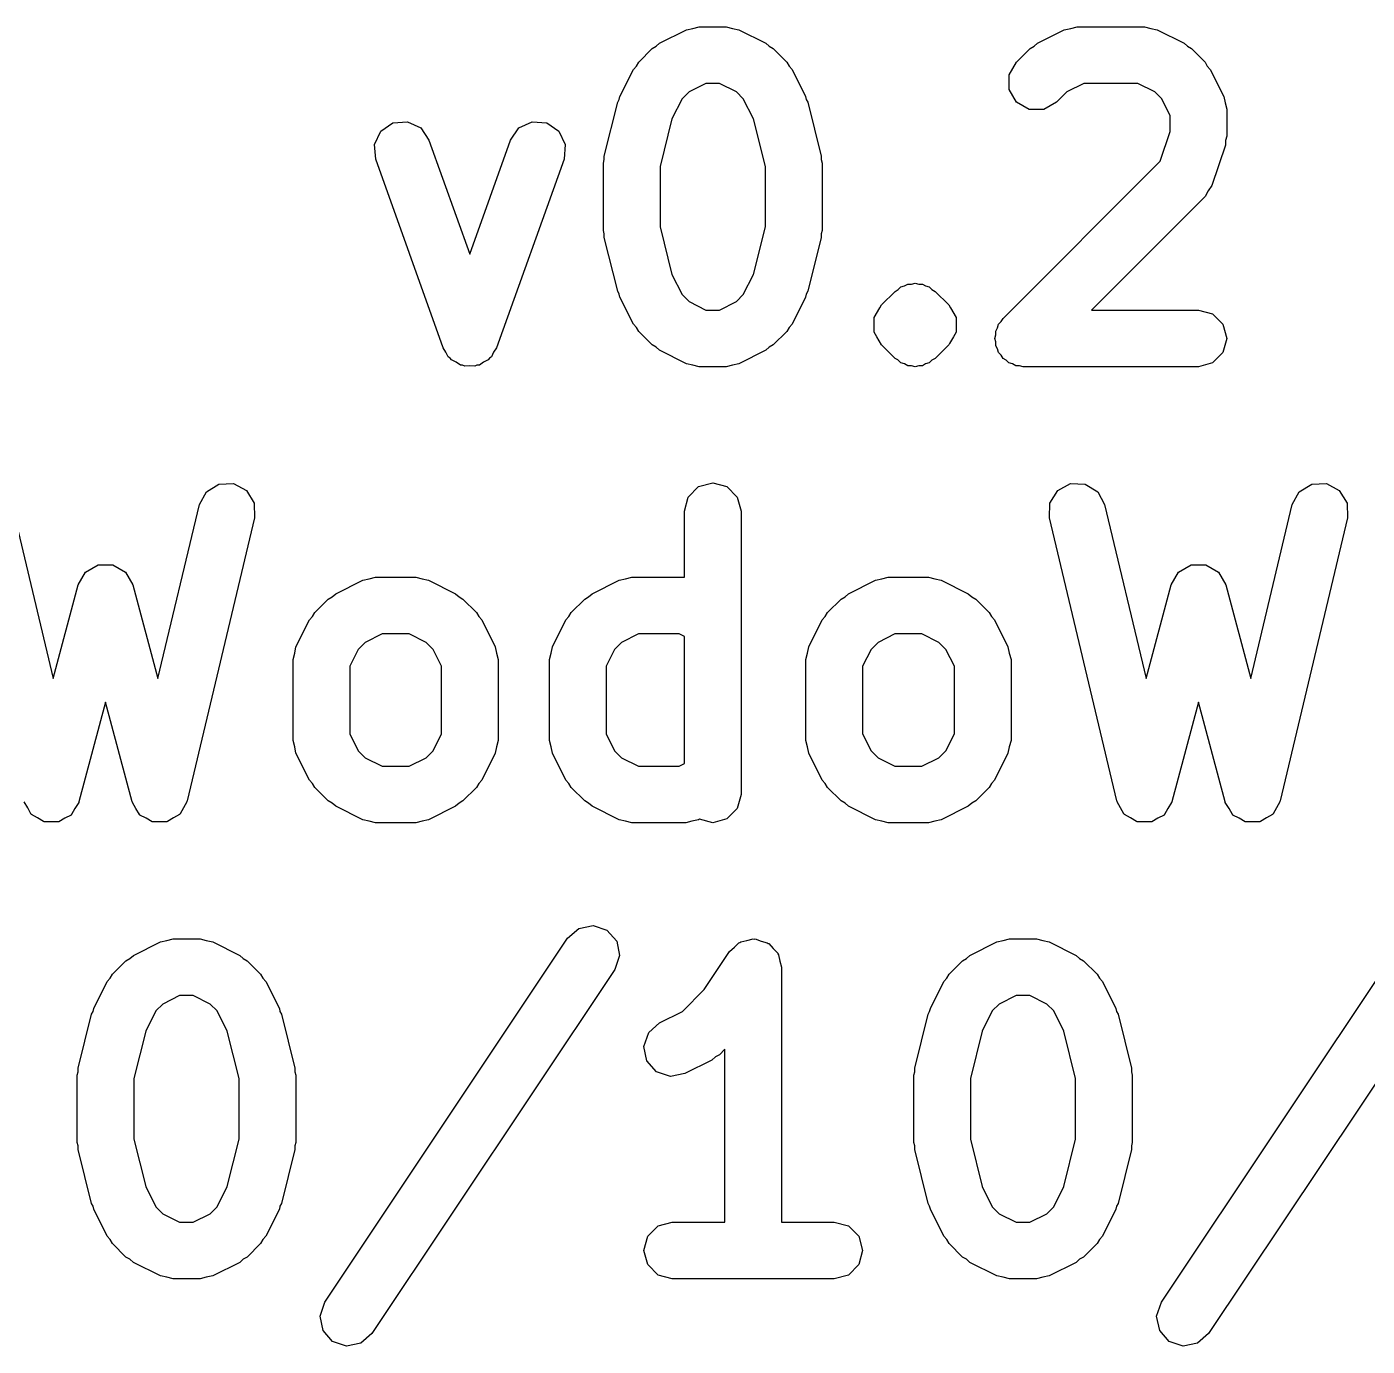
# Model space of a CAD drawing. Extents: x 10 to 287, y -200 to -10.
# Drawn here: x 110.55 to 117.64, y -89.77 to -82.78 of the extents above; entities that cross this region are included whole.
import ezdxf

# ---------------------------------------------------------------- set-up
doc = ezdxf.new("R2010")
doc.units = 0
doc.layers.add('BLACK', color=7, linetype='CONTINUOUS')

msp = doc.modelspace()

# ---------------------------------------------------------------- linework, layer by layer
at = {"layer": 'BLACK', "linetype": 'CONTINUOUS'}
for p, q in [((113.899, -82.8683), (114.041, -82.7969)), ((114.041, -82.7969), (114.075, -82.79)), ((114.075, -82.79), (114.109, -82.7811)), ((114.109, -82.7811), (114.251, -82.7811)), ((114.251, -82.7811), (114.285, -82.79)), ((114.285, -82.79), (114.319, -82.7969)), ((114.319, -82.7969), (114.461, -82.8683)), ((115.899, -82.8683), (116.041, -82.7969)), ((116.041, -82.7969), (116.075, -82.79)), ((116.075, -82.79), (116.109, -82.7811)), ((116.109, -82.7811), (116.466, -82.7811)), ((116.466, -82.7811), (116.499, -82.79)), ((116.499, -82.79), (116.533, -82.7969)), ((116.533, -82.7969), (116.676, -82.8683)), ((113.881, -82.8844), (113.899, -82.8683)), ((114.461, -82.8683), (114.479, -82.8844)), ((115.881, -82.8844), (115.899, -82.8683)), ((116.676, -82.8683), (116.694, -82.8844)), ((113.788, -82.9679), (113.86, -82.8964)), ((113.86, -82.8964), (113.881, -82.8844)), ((114.479, -82.8844), (114.5, -82.8964)), ((114.5, -82.8964), (114.572, -82.9679)), ((115.788, -82.9679), (115.86, -82.8964)), ((115.86, -82.8964), (115.881, -82.8844)), ((116.694, -82.8844), (116.715, -82.8964)), ((116.715, -82.8964), (116.786, -82.9679)), ((113.689, -83.1497), (113.76, -83.0068)), ((113.76, -83.0068), (113.776, -82.9888)), ((113.776, -82.9888), (113.788, -82.9679)), ((114.572, -82.9679), (114.584, -82.9888)), ((114.584, -82.9888), (114.6, -83.0068)), ((114.6, -83.0068), (114.671, -83.1497)), ((115.749, -83.0351), (115.788, -82.9679)), ((116.786, -82.9679), (116.798, -82.9888)), ((116.798, -82.9888), (116.814, -83.0068)), ((116.814, -83.0068), (116.886, -83.1497)), ((114.144, -83.0811), (114.055, -83.1258)), ((114.216, -83.0811), (114.144, -83.0811)), ((114.305, -83.1258), (114.216, -83.0811)), ((115.749, -83.1127), (115.749, -83.0351)), ((116.144, -83.0811), (116.055, -83.1258)), ((116.43, -83.0811), (116.144, -83.0811)), ((116.52, -83.1258), (116.43, -83.0811)), ((113.685, -83.1659), (113.689, -83.1497)), ((114.055, -83.1258), (114.018, -83.1628)), ((114.342, -83.1628), (114.305, -83.1258)), ((114.671, -83.1497), (114.675, -83.1659)), ((115.788, -83.18), (115.749, -83.1127)), ((116.055, -83.1258), (116, -83.18)), ((116.557, -83.1628), (116.52, -83.1258)), ((116.886, -83.1497), (116.893, -83.1835)), ((113.606, -83.4661), (113.677, -83.1804)), ((113.677, -83.1804), (113.685, -83.1659)), ((114.018, -83.1628), (113.964, -83.2691)), ((114.396, -83.2691), (114.342, -83.1628)), ((114.675, -83.1659), (114.683, -83.1804)), ((114.683, -83.1804), (114.754, -83.4661)), ((115.855, -83.2188), (115.788, -83.18)), ((115.933, -83.2188), (115.855, -83.2188)), ((116, -83.18), (115.933, -83.2188)), ((116.601, -83.2522), (116.557, -83.1628)), ((116.893, -83.1835), (116.901, -83.2168)), ((116.901, -83.2168), (116.901, -83.3596)), ((112.423, -83.334), (112.487, -83.2898)), ((112.487, -83.2898), (112.564, -83.2835)), ((112.564, -83.2835), (112.634, -83.3167)), ((113.154, -83.3167), (113.224, -83.2835)), ((113.224, -83.2835), (113.302, -83.2898)), ((113.302, -83.2898), (113.366, -83.334)), ((113.964, -83.2691), (113.901, -83.521)), ((114.459, -83.521), (114.396, -83.2691)), ((116.601, -83.3353), (116.601, -83.2522)), ((112.39, -83.4041), (112.423, -83.334)), ((112.634, -83.3167), (112.678, -83.3806)), ((113.11, -83.3806), (113.154, -83.3167)), ((113.366, -83.334), (113.399, -83.4041)), ((116.549, -83.4929), (116.601, -83.3353)), ((116.901, -83.3596), (116.895, -83.383)), ((112.396, -83.4815), (112.39, -83.4041)), ((112.678, -83.3806), (112.894, -83.9851)), ((112.894, -83.9851), (113.11, -83.3806)), ((113.399, -83.4041), (113.393, -83.4815)), ((116.894, -83.4071), (116.822, -83.6214)), ((116.895, -83.383), (116.894, -83.4071)), ((112.753, -84.4815), (112.396, -83.4815)), ((113.393, -83.4815), (113.036, -84.4815)), ((113.601, -83.5025), (113.606, -83.4846)), ((113.601, -83.8596), (113.601, -83.5025)), ((113.606, -83.4846), (113.606, -83.4661)), ((114.754, -83.4661), (114.754, -83.4846)), ((114.754, -83.4846), (114.759, -83.5025)), ((114.759, -83.5025), (114.759, -83.8596)), ((115.717, -84.325), (116.549, -83.4929)), ((113.901, -83.521), (113.901, -83.8412)), ((114.459, -83.8412), (114.459, -83.521)), ((116.803, -83.6501), (116.786, -83.68)), ((116.822, -83.6214), (116.803, -83.6501)), ((116.786, -83.68), (116.185, -84.2811)), ((113.606, -83.8775), (113.601, -83.8596)), ((113.901, -83.8412), (113.964, -84.093)), ((114.396, -84.093), (114.459, -83.8412)), ((114.759, -83.8596), (114.754, -83.8775)), ((113.606, -83.896), (113.606, -83.8775)), ((113.677, -84.1817), (113.606, -83.896)), ((114.754, -83.896), (114.683, -84.1817)), ((114.754, -83.8775), (114.754, -83.896)), ((113.964, -84.093), (114.018, -84.1994)), ((114.342, -84.1994), (114.396, -84.093)), ((115.196, -84.1532), (115.213, -84.1433)), ((115.213, -84.1433), (115.232, -84.1433)), ((115.232, -84.1433), (115.251, -84.1382)), ((115.251, -84.1382), (115.271, -84.1433)), ((115.271, -84.1433), (115.29, -84.1433)), ((115.29, -84.1433), (115.307, -84.1532)), ((113.685, -84.1962), (113.677, -84.1817)), ((113.689, -84.2124), (113.685, -84.1962)), ((113.76, -84.3553), (113.689, -84.2124)), ((114.018, -84.1994), (114.055, -84.2364)), ((114.305, -84.2364), (114.342, -84.1994)), ((114.671, -84.2124), (114.6, -84.3553)), ((114.675, -84.1962), (114.671, -84.2124)), ((114.683, -84.1817), (114.675, -84.1962)), ((115.074, -84.2536), (115.145, -84.1821)), ((115.145, -84.1821), (115.162, -84.1723)), ((115.162, -84.1723), (115.176, -84.1583)), ((115.176, -84.1583), (115.196, -84.1532)), ((115.307, -84.1532), (115.326, -84.1583)), ((115.326, -84.1583), (115.34, -84.1723)), ((115.34, -84.1723), (115.357, -84.1821)), ((115.357, -84.1821), (115.429, -84.2536)), ((114.055, -84.2364), (114.144, -84.2811)), ((114.144, -84.2811), (114.216, -84.2811)), ((114.216, -84.2811), (114.305, -84.2364)), ((115.035, -84.3208), (115.065, -84.269)), ((115.065, -84.269), (115.074, -84.2536)), ((115.429, -84.2536), (115.429, -84.2536)), ((115.429, -84.2536), (115.429, -84.2536)), ((115.429, -84.2536), (115.438, -84.269)), ((115.438, -84.269), (115.468, -84.3208)), ((116.185, -84.2811), (116.751, -84.2811)), ((116.751, -84.2811), (116.826, -84.3012)), ((113.776, -84.3734), (113.76, -84.3553)), ((114.6, -84.3553), (114.584, -84.3734)), ((115.035, -84.3985), (115.035, -84.3208)), ((115.468, -84.3208), (115.468, -84.3985)), ((115.688, -84.3751), (115.693, -84.3561)), ((115.693, -84.3561), (115.707, -84.3421)), ((115.707, -84.3421), (115.717, -84.325)), ((116.826, -84.3012), (116.881, -84.3561)), ((116.881, -84.3561), (116.901, -84.4311)), ((113.788, -84.3943), (113.776, -84.3734)), ((113.86, -84.4657), (113.788, -84.3943)), ((114.572, -84.3943), (114.5, -84.4657)), ((114.584, -84.3734), (114.572, -84.3943)), ((115.049, -84.4221), (115.035, -84.3985)), ((115.074, -84.4657), (115.049, -84.4221)), ((115.454, -84.4221), (115.433, -84.458)), ((115.468, -84.3985), (115.454, -84.4221)), ((115.673, -84.4311), (115.678, -84.412)), ((115.678, -84.4501), (115.673, -84.4311)), ((115.678, -84.3922), (115.688, -84.3751)), ((115.678, -84.412), (115.678, -84.3922)), ((116.901, -84.4311), (116.881, -84.5061)), ((112.768, -84.5038), (112.753, -84.4815)), ((112.78, -84.5282), (112.768, -84.5038)), ((113.02, -84.5038), (113.009, -84.5282)), ((113.036, -84.4815), (113.02, -84.5038)), ((113.881, -84.4778), (113.86, -84.4657)), ((113.899, -84.4938), (113.881, -84.4778)), ((114.041, -84.5652), (113.899, -84.4938)), ((114.461, -84.4938), (114.319, -84.5652)), ((114.479, -84.4778), (114.461, -84.4938)), ((114.5, -84.4657), (114.479, -84.4778)), ((115.145, -84.5371), (115.074, -84.4657)), ((115.429, -84.4657), (115.357, -84.5371)), ((115.433, -84.458), (115.429, -84.4657)), ((115.678, -84.4699), (115.678, -84.4501)), ((115.688, -84.487), (115.678, -84.4699)), ((115.693, -84.5061), (115.688, -84.487)), ((115.707, -84.52), (115.693, -84.5061)), ((116.881, -84.5061), (116.826, -84.561)), ((112.79, -84.5352), (112.78, -84.5282)), ((112.797, -84.5454), (112.79, -84.5352)), ((112.822, -84.557), (112.797, -84.5454)), ((112.844, -84.5723), (112.822, -84.557)), ((112.856, -84.5733), (112.844, -84.5723)), ((112.867, -84.5786), (112.856, -84.5733)), ((112.894, -84.5764), (112.867, -84.5786)), ((112.921, -84.5786), (112.894, -84.5764)), ((112.932, -84.5733), (112.921, -84.5786)), ((112.945, -84.5723), (112.932, -84.5733)), ((112.967, -84.557), (112.945, -84.5723)), ((112.991, -84.5454), (112.967, -84.557)), ((112.998, -84.5352), (112.991, -84.5454)), ((113.009, -84.5282), (112.998, -84.5352)), ((114.075, -84.5721), (114.041, -84.5652)), ((114.109, -84.5811), (114.075, -84.5721)), ((114.285, -84.5721), (114.251, -84.5811)), ((114.319, -84.5652), (114.285, -84.5721)), ((115.16, -84.5454), (115.145, -84.5371)), ((115.145, -84.5371), (115.145, -84.5371)), ((115.162, -84.547), (115.16, -84.5454)), ((115.176, -84.561), (115.162, -84.547)), ((115.196, -84.5661), (115.176, -84.561)), ((115.213, -84.576), (115.196, -84.5661)), ((115.232, -84.576), (115.213, -84.576)), ((115.251, -84.5811), (115.232, -84.576)), ((115.271, -84.576), (115.251, -84.5811)), ((115.29, -84.576), (115.271, -84.576)), ((115.307, -84.5661), (115.29, -84.576)), ((115.326, -84.561), (115.307, -84.5661)), ((115.34, -84.547), (115.326, -84.561)), ((115.357, -84.5371), (115.34, -84.547)), ((115.717, -84.5371), (115.707, -84.52)), ((115.734, -84.547), (115.717, -84.5371)), ((115.748, -84.561), (115.734, -84.547)), ((115.767, -84.5661), (115.748, -84.561)), ((115.784, -84.576), (115.767, -84.5661)), ((115.804, -84.576), (115.784, -84.576)), ((115.823, -84.5811), (115.804, -84.576)), ((116.826, -84.561), (116.751, -84.5811)), ((114.251, -84.5811), (114.109, -84.5811)), ((116.751, -84.5811), (115.823, -84.5811)), ((111.5, -85.243), (111.566, -85.2023)), ((111.566, -85.2023), (111.643, -85.2001)), ((111.643, -85.2001), (111.712, -85.2371)), ((114.05, -85.2711), (114.105, -85.2162)), ((114.105, -85.2162), (114.18, -85.1961)), ((114.18, -85.1961), (114.255, -85.2162)), ((114.255, -85.2162), (114.31, -85.2711)), ((116.006, -85.2371), (116.074, -85.2001)), ((116.074, -85.2001), (116.151, -85.2023)), ((116.151, -85.2023), (116.218, -85.243)), ((117.285, -85.243), (117.351, -85.2023)), ((117.351, -85.2023), (117.429, -85.2001)), ((117.429, -85.2001), (117.497, -85.2371)), ((111.463, -85.3113), (111.5, -85.243)), ((111.712, -85.2371), (111.752, -85.3032)), ((114.03, -85.3461), (114.05, -85.2711)), ((114.31, -85.2711), (114.33, -85.3461)), ((115.965, -85.3032), (116.006, -85.2371)), ((116.218, -85.243), (116.254, -85.3113)), ((117.248, -85.3113), (117.285, -85.243)), ((117.497, -85.2371), (117.538, -85.3032)), ((110.469, -85.3113), (110.688, -86.233)), ((111.243, -86.233), (111.463, -85.3113)), ((111.752, -85.3032), (111.754, -85.3808)), ((114.03, -85.6961), (114.03, -85.3461)), ((114.33, -85.3461), (114.33, -86.8461)), ((115.963, -85.3808), (115.965, -85.3032)), ((116.254, -85.3113), (116.474, -86.233)), ((117.029, -86.233), (117.248, -85.3113)), ((117.538, -85.3032), (117.54, -85.3808)), ((111.754, -85.3808), (111.397, -86.8808)), ((116.32, -86.8808), (115.963, -85.3808)), ((117.54, -85.3808), (117.183, -86.8808)), ((110.893, -85.6493), (110.927, -85.6298)), ((110.927, -85.6298), (110.927, -85.6297)), ((110.927, -85.6297), (110.966, -85.6298)), ((110.927, -85.6298), (110.927, -85.6298)), ((110.966, -85.6298), (111.004, -85.6297)), ((111.004, -85.6297), (111.005, -85.6298)), ((111.005, -85.6298), (111.005, -85.6298)), ((111.005, -85.6298), (111.038, -85.6492)), ((116.679, -85.6493), (116.712, -85.6298)), ((116.712, -85.6298), (116.713, -85.6298)), ((116.713, -85.6298), (116.713, -85.6297)), ((116.713, -85.6297), (116.751, -85.6298)), ((116.751, -85.6298), (116.79, -85.6297)), ((116.79, -85.6297), (116.79, -85.6298)), ((116.79, -85.6298), (116.79, -85.6298)), ((116.79, -85.6298), (116.824, -85.6492)), ((110.821, -85.7356), (110.84, -85.7022)), ((110.84, -85.7022), (110.86, -85.6687)), ((110.86, -85.6684), (110.893, -85.6493)), ((110.86, -85.6686), (110.86, -85.6684)), ((110.86, -85.6687), (110.86, -85.6686)), ((111.038, -85.6492), (111.072, -85.6684)), ((111.072, -85.6684), (111.072, -85.6686)), ((111.072, -85.6686), (111.072, -85.6687)), ((111.072, -85.6687), (111.091, -85.7022)), ((111.091, -85.7022), (111.111, -85.7356)), ((112.184, -85.7833), (112.327, -85.7119)), ((112.327, -85.7119), (112.361, -85.705)), ((112.361, -85.705), (112.394, -85.6961)), ((112.394, -85.6961), (112.609, -85.6961)), ((112.609, -85.6961), (112.642, -85.705)), ((112.642, -85.705), (112.676, -85.7119)), ((112.676, -85.7119), (112.819, -85.7833)), ((113.541, -85.7833), (113.684, -85.7119)), ((113.684, -85.7119), (113.718, -85.705)), ((113.718, -85.705), (113.751, -85.6961)), ((113.751, -85.6961), (114.03, -85.6961)), ((114.899, -85.7833), (115.041, -85.7119)), ((115.041, -85.7119), (115.075, -85.705)), ((115.075, -85.705), (115.109, -85.6961)), ((115.109, -85.6961), (115.323, -85.6961)), ((115.323, -85.6961), (115.356, -85.705)), ((115.356, -85.705), (115.39, -85.7119)), ((115.39, -85.7119), (115.533, -85.7833)), ((116.607, -85.7356), (116.626, -85.7022)), ((116.626, -85.7022), (116.645, -85.6687)), ((116.645, -85.6684), (116.679, -85.6493)), ((116.645, -85.6686), (116.645, -85.6684)), ((116.645, -85.6687), (116.645, -85.6686)), ((116.824, -85.6492), (116.857, -85.6684)), ((116.857, -85.6684), (116.857, -85.6686)), ((116.857, -85.6686), (116.858, -85.6687)), ((116.858, -85.6687), (116.877, -85.7022)), ((116.877, -85.7022), (116.896, -85.7356)), ((110.688, -86.233), (110.821, -85.736)), ((110.821, -85.7358), (110.821, -85.7356)), ((110.821, -85.736), (110.821, -85.7358)), ((111.111, -85.7356), (111.111, -85.7358)), ((111.111, -85.7358), (111.111, -85.736)), ((111.111, -85.736), (111.243, -86.233)), ((112.166, -85.7994), (112.184, -85.7833)), ((112.819, -85.7833), (112.837, -85.7994)), ((113.523, -85.7994), (113.541, -85.7833)), ((114.881, -85.7994), (114.899, -85.7833)), ((115.533, -85.7833), (115.551, -85.7994)), ((116.474, -86.233), (116.606, -85.736)), ((116.606, -85.736), (116.607, -85.7358)), ((116.607, -85.7358), (116.607, -85.7356)), ((116.896, -85.7356), (116.896, -85.7358)), ((116.896, -85.7358), (116.896, -85.736)), ((116.896, -85.736), (117.029, -86.233)), ((112.074, -85.8829), (112.145, -85.8114)), ((112.145, -85.8114), (112.166, -85.7994)), ((112.837, -85.7994), (112.857, -85.8114)), ((112.857, -85.8114), (112.929, -85.8829)), ((113.431, -85.8829), (113.503, -85.8114)), ((113.503, -85.8114), (113.523, -85.7994)), ((114.788, -85.8829), (114.86, -85.8114)), ((114.86, -85.8114), (114.881, -85.7994)), ((115.551, -85.7994), (115.572, -85.8114)), ((115.572, -85.8114), (115.643, -85.8829)), ((111.974, -86.0647), (112.046, -85.9218)), ((112.046, -85.9218), (112.062, -85.9038)), ((112.062, -85.9038), (112.074, -85.8829)), ((112.929, -85.8829), (112.941, -85.9038)), ((112.941, -85.9038), (112.957, -85.9218)), ((112.957, -85.9218), (113.028, -86.0647)), ((113.332, -86.0647), (113.403, -85.9218)), ((113.403, -85.9218), (113.419, -85.9038)), ((113.419, -85.9038), (113.431, -85.8829)), ((114.689, -86.0647), (114.76, -85.9218)), ((114.76, -85.9218), (114.776, -85.9038)), ((114.776, -85.9038), (114.788, -85.8829)), ((115.643, -85.8829), (115.655, -85.9038)), ((115.655, -85.9038), (115.671, -85.9218)), ((115.671, -85.9218), (115.743, -86.0647)), ((112.43, -85.9961), (112.34, -86.0408)), ((112.573, -85.9961), (112.43, -85.9961)), ((112.663, -86.0408), (112.573, -85.9961)), ((113.787, -85.9961), (113.697, -86.0408)), ((114.002, -85.9961), (113.787, -85.9961)), ((114.03, -86.0102), (114.002, -85.9961)), ((115.144, -85.9961), (115.055, -86.0408)), ((115.287, -85.9961), (115.144, -85.9961)), ((115.377, -86.0408), (115.287, -85.9961)), ((111.967, -86.0985), (111.974, -86.0647)), ((112.34, -86.0408), (112.303, -86.0778)), ((112.7, -86.0778), (112.663, -86.0408)), ((113.028, -86.0647), (113.035, -86.0985)), ((113.325, -86.0985), (113.332, -86.0647)), ((113.697, -86.0408), (113.66, -86.0778)), ((114.03, -86.6819), (114.03, -86.0102)), ((114.682, -86.0985), (114.689, -86.0647)), ((115.055, -86.0408), (115.018, -86.0778)), ((115.414, -86.0778), (115.377, -86.0408)), ((115.743, -86.0647), (115.75, -86.0985)), ((111.959, -86.1318), (111.967, -86.0985)), ((111.959, -86.5604), (111.959, -86.1318)), ((112.303, -86.0778), (112.259, -86.1672)), ((112.744, -86.1672), (112.7, -86.0778)), ((113.035, -86.0985), (113.044, -86.1318)), ((113.044, -86.1318), (113.044, -86.5604)), ((113.316, -86.1318), (113.325, -86.0985)), ((113.316, -86.5604), (113.316, -86.1318)), ((113.66, -86.0778), (113.616, -86.1672)), ((114.673, -86.1318), (114.682, -86.0985)), ((114.673, -86.5604), (114.673, -86.1318)), ((115.018, -86.0778), (114.973, -86.1672)), ((115.459, -86.1672), (115.414, -86.0778)), ((115.75, -86.0985), (115.759, -86.1318)), ((115.759, -86.1318), (115.759, -86.5604)), ((112.259, -86.1672), (112.259, -86.5249)), ((112.744, -86.5249), (112.744, -86.1672)), ((113.616, -86.1672), (113.616, -86.5249)), ((114.973, -86.1672), (114.973, -86.5249)), ((115.459, -86.5249), (115.459, -86.1672)), ((110.966, -86.3568), (110.825, -86.8847)), ((111.106, -86.8847), (110.966, -86.3568)), ((116.751, -86.3568), (116.611, -86.8847)), ((116.892, -86.8847), (116.751, -86.3568)), ((111.967, -86.5937), (111.959, -86.5604)), ((112.259, -86.5249), (112.303, -86.6144)), ((112.7, -86.6144), (112.744, -86.5249)), ((113.044, -86.5604), (113.035, -86.5937)), ((113.325, -86.5937), (113.316, -86.5604)), ((113.616, -86.5249), (113.66, -86.6144)), ((114.682, -86.5937), (114.673, -86.5604)), ((114.973, -86.5249), (115.018, -86.6144)), ((115.414, -86.6144), (115.459, -86.5249)), ((115.759, -86.5604), (115.75, -86.5937)), ((111.974, -86.6274), (111.967, -86.5937)), ((112.046, -86.7703), (111.974, -86.6274)), ((112.303, -86.6144), (112.34, -86.6514)), ((112.663, -86.6514), (112.7, -86.6144)), ((113.028, -86.6274), (112.957, -86.7703)), ((113.035, -86.5937), (113.028, -86.6274)), ((113.332, -86.6274), (113.325, -86.5937)), ((113.403, -86.7703), (113.332, -86.6274)), ((113.66, -86.6144), (113.697, -86.6514)), ((114.689, -86.6274), (114.682, -86.5937)), ((114.76, -86.7703), (114.689, -86.6274)), ((115.018, -86.6144), (115.055, -86.6514)), ((115.377, -86.6514), (115.414, -86.6144)), ((115.743, -86.6274), (115.671, -86.7703)), ((115.75, -86.5937), (115.743, -86.6274)), ((112.34, -86.6514), (112.43, -86.6961)), ((112.43, -86.6961), (112.573, -86.6961)), ((112.573, -86.6961), (112.663, -86.6514)), ((113.697, -86.6514), (113.787, -86.6961)), ((113.787, -86.6961), (114.002, -86.6961)), ((114.002, -86.6961), (114.03, -86.6819)), ((115.055, -86.6514), (115.144, -86.6961)), ((115.144, -86.6961), (115.287, -86.6961)), ((115.287, -86.6961), (115.377, -86.6514)), ((112.062, -86.7884), (112.046, -86.7703)), ((112.957, -86.7703), (112.941, -86.7884)), ((113.419, -86.7884), (113.403, -86.7703)), ((114.776, -86.7884), (114.76, -86.7703)), ((115.671, -86.7703), (115.655, -86.7884)), ((112.074, -86.8093), (112.062, -86.7884)), ((112.145, -86.8807), (112.074, -86.8093)), ((112.929, -86.8093), (112.857, -86.8807)), ((112.941, -86.7884), (112.929, -86.8093)), ((113.431, -86.8093), (113.419, -86.7884)), ((113.503, -86.8807), (113.431, -86.8093)), ((114.33, -86.8461), (114.31, -86.9211)), ((114.788, -86.8093), (114.776, -86.7884)), ((114.86, -86.8807), (114.788, -86.8093)), ((115.643, -86.8093), (115.572, -86.8807)), ((115.655, -86.7884), (115.643, -86.8093)), ((110.554, -86.9168), (110.535, -86.8851)), ((110.571, -86.9491), (110.554, -86.9168)), ((110.824, -86.8889), (110.804, -86.9202)), ((110.825, -86.8847), (110.824, -86.8867)), ((110.824, -86.8867), (110.824, -86.8889)), ((111.108, -86.8867), (111.106, -86.8847)), ((111.108, -86.8889), (111.108, -86.8867)), ((111.127, -86.9202), (111.108, -86.8889)), ((111.378, -86.9168), (111.36, -86.9491)), ((111.396, -86.8851), (111.378, -86.9168)), ((111.397, -86.8808), (111.396, -86.8828)), ((111.396, -86.8828), (111.396, -86.8851)), ((112.166, -86.8928), (112.145, -86.8807)), ((112.184, -86.9088), (112.166, -86.8928)), ((112.327, -86.9802), (112.184, -86.9088)), ((112.819, -86.9088), (112.676, -86.9802)), ((112.837, -86.8928), (112.819, -86.9088)), ((112.857, -86.8807), (112.837, -86.8928)), ((113.523, -86.8928), (113.503, -86.8807)), ((113.541, -86.9088), (113.523, -86.8928)), ((113.684, -86.9802), (113.541, -86.9088)), ((114.881, -86.8928), (114.86, -86.8807)), ((114.899, -86.9088), (114.881, -86.8928)), ((115.041, -86.9802), (114.899, -86.9088)), ((115.533, -86.9088), (115.39, -86.9802)), ((115.551, -86.8928), (115.533, -86.9088)), ((115.572, -86.8807), (115.551, -86.8928)), ((116.321, -86.8828), (116.32, -86.8808)), ((116.321, -86.8851), (116.321, -86.8828)), ((116.339, -86.9168), (116.321, -86.8851)), ((116.357, -86.9491), (116.339, -86.9168)), ((116.609, -86.8889), (116.59, -86.9202)), ((116.61, -86.8867), (116.609, -86.8889)), ((116.611, -86.8847), (116.61, -86.8867)), ((116.893, -86.8867), (116.892, -86.8847)), ((116.893, -86.8889), (116.893, -86.8867)), ((116.913, -86.9202), (116.893, -86.8889)), ((117.164, -86.9168), (117.146, -86.9491)), ((117.182, -86.8851), (117.164, -86.9168)), ((117.183, -86.8808), (117.182, -86.8828)), ((117.182, -86.8828), (117.182, -86.8851)), ((110.573, -86.9503), (110.571, -86.9491)), ((110.574, -86.9523), (110.573, -86.9503)), ((110.606, -86.9706), (110.574, -86.9523)), ((110.637, -86.9898), (110.606, -86.9706)), ((110.639, -86.9899), (110.637, -86.9898)), ((110.641, -86.991), (110.639, -86.9899)), ((110.751, -86.9725), (110.719, -86.9909)), ((110.783, -86.9551), (110.751, -86.9725)), ((110.784, -86.9531), (110.783, -86.9551)), ((110.786, -86.952), (110.784, -86.9531)), ((110.804, -86.9202), (110.786, -86.952)), ((111.145, -86.952), (111.127, -86.9202)), ((111.147, -86.9531), (111.145, -86.952)), ((111.148, -86.9551), (111.147, -86.9531)), ((111.181, -86.9725), (111.148, -86.9551)), ((111.212, -86.9909), (111.181, -86.9725)), ((111.292, -86.9899), (111.29, -86.991)), ((111.294, -86.9898), (111.292, -86.9899)), ((111.326, -86.9706), (111.294, -86.9898)), ((111.357, -86.9523), (111.326, -86.9706)), ((111.358, -86.9503), (111.357, -86.9523)), ((111.36, -86.9491), (111.358, -86.9503)), ((112.361, -86.9871), (112.327, -86.9802)), ((112.394, -86.9961), (112.361, -86.9871)), ((112.642, -86.9871), (112.609, -86.9961)), ((112.676, -86.9802), (112.642, -86.9871)), ((113.718, -86.9871), (113.684, -86.9802)), ((113.751, -86.9961), (113.718, -86.9871)), ((114.07, -86.9871), (114.037, -86.9961)), ((114.104, -86.9802), (114.07, -86.9871)), ((114.11, -86.9773), (114.104, -86.9802)), ((114.18, -86.9961), (114.11, -86.9773)), ((114.255, -86.976), (114.18, -86.9961)), ((114.31, -86.9211), (114.255, -86.976)), ((115.075, -86.9871), (115.041, -86.9802)), ((115.109, -86.9961), (115.075, -86.9871)), ((115.356, -86.9871), (115.323, -86.9961)), ((115.39, -86.9802), (115.356, -86.9871)), ((116.359, -86.9503), (116.357, -86.9491)), ((116.36, -86.9523), (116.359, -86.9503)), ((116.392, -86.9706), (116.36, -86.9523)), ((116.423, -86.9898), (116.392, -86.9706)), ((116.425, -86.9899), (116.423, -86.9898)), ((116.427, -86.991), (116.425, -86.9899)), ((116.536, -86.9725), (116.505, -86.9909)), ((116.569, -86.9551), (116.536, -86.9725)), ((116.57, -86.9531), (116.569, -86.9551)), ((116.572, -86.952), (116.57, -86.9531)), ((116.59, -86.9202), (116.572, -86.952)), ((116.931, -86.952), (116.913, -86.9202)), ((116.933, -86.9531), (116.931, -86.952)), ((116.934, -86.9551), (116.933, -86.9531)), ((116.966, -86.9725), (116.934, -86.9551)), ((116.998, -86.9909), (116.966, -86.9725)), ((117.078, -86.9899), (117.076, -86.991)), ((117.08, -86.9898), (117.078, -86.9899)), ((117.111, -86.9706), (117.08, -86.9898)), ((117.143, -86.9523), (117.111, -86.9706)), ((117.144, -86.9503), (117.143, -86.9523)), ((117.146, -86.9491), (117.144, -86.9503)), ((110.678, -86.991), (110.641, -86.991)), ((110.715, -86.992), (110.678, -86.991)), ((110.717, -86.9909), (110.715, -86.992)), ((110.719, -86.9909), (110.717, -86.9909)), ((111.215, -86.9909), (111.212, -86.9909)), ((111.217, -86.992), (111.215, -86.9909)), ((111.253, -86.991), (111.217, -86.992)), ((111.29, -86.991), (111.253, -86.991)), ((112.609, -86.9961), (112.394, -86.9961)), ((114.037, -86.9961), (113.751, -86.9961)), ((115.323, -86.9961), (115.109, -86.9961)), ((116.464, -86.991), (116.427, -86.991)), ((116.5, -86.992), (116.464, -86.991)), ((116.502, -86.9909), (116.5, -86.992)), ((116.505, -86.9909), (116.502, -86.9909)), ((117, -86.9909), (116.998, -86.9909)), ((117.002, -86.992), (117, -86.9909)), ((117.039, -86.991), (117.002, -86.992)), ((117.076, -86.991), (117.039, -86.991)), ((113.412, -87.6064), (113.471, -87.5552)), ((113.471, -87.5552), (113.547, -87.54)), ((113.547, -87.54), (113.62, -87.5648)), ((111.113, -87.6983), (111.256, -87.6269)), ((111.256, -87.6269), (111.29, -87.62)), ((111.29, -87.62), (111.323, -87.6111)), ((111.323, -87.6111), (111.466, -87.6111)), ((111.466, -87.6111), (111.499, -87.62)), ((111.499, -87.62), (111.533, -87.6269)), ((111.533, -87.6269), (111.676, -87.6983)), ((112.127, -89.535), (113.412, -87.6064)), ((113.62, -87.5648), (113.672, -87.6232)), ((113.672, -87.6232), (113.687, -87.6993)), ((114.324, -87.6299), (114.328, -87.6266)), ((114.328, -87.6266), (114.361, -87.6199)), ((114.361, -87.6199), (114.394, -87.6111)), ((114.394, -87.6111), (114.399, -87.6124)), ((114.399, -87.6124), (114.404, -87.6114)), ((114.404, -87.6114), (114.436, -87.6223)), ((114.436, -87.6223), (114.469, -87.6312)), ((115.541, -87.6983), (115.684, -87.6269)), ((115.684, -87.6269), (115.718, -87.62)), ((115.718, -87.62), (115.751, -87.6111)), ((115.751, -87.6111), (115.894, -87.6111)), ((115.894, -87.6111), (115.928, -87.62)), ((115.928, -87.62), (115.961, -87.6269)), ((115.961, -87.6269), (116.104, -87.6983)), ((116.555, -89.535), (117.841, -87.6064)), ((111.095, -87.7144), (111.113, -87.6983)), ((111.676, -87.6983), (111.694, -87.7144)), ((113.687, -87.6993), (113.662, -87.7728)), ((114.135, -87.8798), (114.269, -87.6779)), ((114.269, -87.6779), (114.295, -87.6553)), ((114.295, -87.6553), (114.319, -87.6312)), ((114.319, -87.6312), (114.324, -87.6299)), ((114.469, -87.6312), (114.473, -87.6347)), ((114.473, -87.6347), (114.477, -87.6363)), ((114.477, -87.6363), (114.5, -87.6619)), ((114.5, -87.6619), (114.524, -87.6861)), ((114.524, -87.6861), (114.525, -87.6909)), ((114.525, -87.6909), (114.529, -87.6946)), ((114.529, -87.6946), (114.535, -87.7281)), ((115.523, -87.7144), (115.541, -87.6983)), ((116.104, -87.6983), (116.122, -87.7144)), ((111.003, -87.7979), (111.074, -87.7264)), ((111.074, -87.7264), (111.095, -87.7144)), ((111.694, -87.7144), (111.715, -87.7264)), ((111.715, -87.7264), (111.786, -87.7979)), ((114.535, -87.7281), (114.544, -87.7611)), ((114.544, -87.7611), (114.544, -89.1111)), ((115.431, -87.7979), (115.503, -87.7264)), ((115.503, -87.7264), (115.523, -87.7144)), ((116.122, -87.7144), (116.143, -87.7264)), ((116.143, -87.7264), (116.215, -87.7979)), ((110.903, -87.9797), (110.974, -87.8368)), ((110.974, -87.8368), (110.99, -87.8188)), ((110.99, -87.8188), (111.003, -87.7979)), ((111.786, -87.7979), (111.798, -87.8188)), ((111.798, -87.8188), (111.814, -87.8368)), ((111.814, -87.8368), (111.886, -87.9797)), ((113.662, -87.7728), (112.376, -89.7014)), ((115.332, -87.9797), (115.403, -87.8368)), ((115.403, -87.8368), (115.419, -87.8188)), ((115.419, -87.8188), (115.431, -87.7979)), ((116.215, -87.7979), (116.227, -87.8188)), ((116.227, -87.8188), (116.243, -87.8368)), ((116.243, -87.8368), (116.314, -87.9797)), ((118.091, -87.7728), (116.805, -89.7014)), ((111.358, -87.9111), (111.269, -87.9558)), ((111.43, -87.9111), (111.358, -87.9111)), ((111.52, -87.9558), (111.43, -87.9111)), ((114.02, -87.9949), (114.135, -87.8798)), ((115.787, -87.9111), (115.697, -87.9558)), ((115.859, -87.9111), (115.787, -87.9111)), ((115.948, -87.9558), (115.859, -87.9111)), ((110.9, -87.9959), (110.903, -87.9797)), ((111.269, -87.9558), (111.232, -87.9928)), ((111.557, -87.9928), (111.52, -87.9558)), ((111.886, -87.9797), (111.889, -87.9959)), ((115.328, -87.9959), (115.332, -87.9797)), ((115.697, -87.9558), (115.66, -87.9928)), ((115.985, -87.9928), (115.948, -87.9558)), ((116.314, -87.9797), (116.317, -87.9959)), ((110.82, -88.2961), (110.892, -88.0104)), ((110.892, -88.0104), (110.9, -87.9959)), ((111.232, -87.9928), (111.179, -88.0991)), ((111.61, -88.0991), (111.557, -87.9928)), ((111.889, -87.9959), (111.897, -88.0104)), ((111.897, -88.0104), (111.968, -88.2961)), ((113.899, -88.0555), (114.02, -87.9949)), ((115.249, -88.2961), (115.32, -88.0104)), ((115.32, -88.0104), (115.328, -87.9959)), ((115.66, -87.9928), (115.607, -88.0991)), ((116.038, -88.0991), (115.985, -87.9928)), ((116.317, -87.9959), (116.326, -88.0104)), ((116.326, -88.0104), (116.397, -88.2961)), ((111.179, -88.0991), (111.116, -88.351)), ((111.673, -88.351), (111.61, -88.0991)), ((113.816, -88.1807), (113.841, -88.107)), ((113.841, -88.107), (113.899, -88.0555)), ((115.607, -88.0991), (115.544, -88.351)), ((116.101, -88.351), (116.038, -88.0991)), ((113.832, -88.2567), (113.816, -88.1807)), ((114.244, -88.1946), (114.215, -88.2243)), ((114.244, -89.1111), (114.244, -88.1946)), ((113.883, -88.3148), (113.832, -88.2567)), ((114.176, -88.2524), (114.033, -88.3238)), ((114.194, -88.2364), (114.176, -88.2524)), ((114.215, -88.2243), (114.194, -88.2364)), ((110.816, -88.3325), (110.821, -88.3146)), ((110.816, -88.6896), (110.816, -88.3325)), ((110.821, -88.3146), (110.82, -88.2961)), ((111.968, -88.2961), (111.968, -88.3146)), ((111.968, -88.3146), (111.973, -88.3325)), ((111.973, -88.3325), (111.973, -88.6896)), ((113.957, -88.3394), (113.883, -88.3148)), ((114.033, -88.3238), (113.957, -88.3394)), ((115.244, -88.3325), (115.249, -88.3146)), ((115.244, -88.6896), (115.244, -88.3325)), ((115.249, -88.3146), (115.249, -88.2961)), ((116.397, -88.2961), (116.397, -88.3146)), ((116.397, -88.3146), (116.401, -88.3325)), ((116.401, -88.3325), (116.401, -88.6896)), ((111.116, -88.351), (111.116, -88.6712)), ((111.673, -88.6712), (111.673, -88.351)), ((115.544, -88.351), (115.544, -88.6712)), ((116.101, -88.6712), (116.101, -88.351)), ((110.821, -88.7075), (110.816, -88.6896)), ((111.116, -88.6712), (111.179, -88.923)), ((111.61, -88.923), (111.673, -88.6712)), ((111.973, -88.6896), (111.968, -88.7075)), ((115.249, -88.7075), (115.244, -88.6896)), ((115.544, -88.6712), (115.607, -88.923)), ((116.038, -88.923), (116.101, -88.6712)), ((116.401, -88.6896), (116.397, -88.7075)), ((110.82, -88.726), (110.821, -88.7075)), ((110.892, -89.0117), (110.82, -88.726)), ((111.968, -88.726), (111.897, -89.0117)), ((111.968, -88.7075), (111.968, -88.726)), ((115.249, -88.726), (115.249, -88.7075)), ((115.32, -89.0117), (115.249, -88.726)), ((116.397, -88.726), (116.326, -89.0117)), ((116.397, -88.7075), (116.397, -88.726)), ((111.179, -88.923), (111.232, -89.0294)), ((111.557, -89.0294), (111.61, -88.923)), ((115.607, -88.923), (115.66, -89.0294)), ((115.985, -89.0294), (116.038, -88.923)), ((110.9, -89.0262), (110.892, -89.0117)), ((110.903, -89.0424), (110.9, -89.0262)), ((110.974, -89.1853), (110.903, -89.0424)), ((111.232, -89.0294), (111.269, -89.0664)), ((111.52, -89.0664), (111.557, -89.0294)), ((111.886, -89.0424), (111.814, -89.1853)), ((111.889, -89.0262), (111.886, -89.0424)), ((111.897, -89.0117), (111.889, -89.0262)), ((115.328, -89.0262), (115.32, -89.0117)), ((115.332, -89.0424), (115.328, -89.0262)), ((115.403, -89.1853), (115.332, -89.0424)), ((115.66, -89.0294), (115.697, -89.0664)), ((115.948, -89.0664), (115.985, -89.0294)), ((116.314, -89.0424), (116.243, -89.1853)), ((116.317, -89.0262), (116.314, -89.0424)), ((116.326, -89.0117), (116.317, -89.0262)), ((111.269, -89.0664), (111.358, -89.1111)), ((111.358, -89.1111), (111.43, -89.1111)), ((111.43, -89.1111), (111.52, -89.0664)), ((113.891, -89.1312), (113.966, -89.1111)), ((113.966, -89.1111), (114.244, -89.1111)), ((114.544, -89.1111), (114.823, -89.1111)), ((114.823, -89.1111), (114.898, -89.1312)), ((115.697, -89.0664), (115.787, -89.1111)), ((115.787, -89.1111), (115.859, -89.1111)), ((115.859, -89.1111), (115.948, -89.0664)), ((110.99, -89.2034), (110.974, -89.1853)), ((111.814, -89.1853), (111.798, -89.2034)), ((113.816, -89.2611), (113.836, -89.1861)), ((113.836, -89.1861), (113.891, -89.1312)), ((114.898, -89.1312), (114.953, -89.1861)), ((114.953, -89.1861), (114.973, -89.2611)), ((115.419, -89.2034), (115.403, -89.1853)), ((116.243, -89.1853), (116.227, -89.2034)), ((111.003, -89.2243), (110.99, -89.2034)), ((111.074, -89.2957), (111.003, -89.2243)), ((111.786, -89.2243), (111.715, -89.2957)), ((111.798, -89.2034), (111.786, -89.2243)), ((113.836, -89.3361), (113.816, -89.2611)), ((114.973, -89.2611), (114.953, -89.3361)), ((115.431, -89.2243), (115.419, -89.2034)), ((115.503, -89.2957), (115.431, -89.2243)), ((116.215, -89.2243), (116.143, -89.2957)), ((116.227, -89.2034), (116.215, -89.2243)), ((111.095, -89.3078), (111.074, -89.2957)), ((111.113, -89.3238), (111.095, -89.3078)), ((111.256, -89.3952), (111.113, -89.3238)), ((111.676, -89.3238), (111.533, -89.3952)), ((111.694, -89.3078), (111.676, -89.3238)), ((111.715, -89.2957), (111.694, -89.3078)), ((115.523, -89.3078), (115.503, -89.2957)), ((115.541, -89.3238), (115.523, -89.3078)), ((115.684, -89.3952), (115.541, -89.3238)), ((116.104, -89.3238), (115.961, -89.3952)), ((116.122, -89.3078), (116.104, -89.3238)), ((116.143, -89.2957), (116.122, -89.3078)), ((111.29, -89.4021), (111.256, -89.3952)), ((111.323, -89.4111), (111.29, -89.4021)), ((111.499, -89.4021), (111.466, -89.4111)), ((111.533, -89.3952), (111.499, -89.4021)), ((113.891, -89.391), (113.836, -89.3361)), ((113.966, -89.4111), (113.891, -89.391)), ((114.898, -89.391), (114.823, -89.4111)), ((114.953, -89.3361), (114.898, -89.391)), ((115.718, -89.4021), (115.684, -89.3952)), ((115.751, -89.4111), (115.718, -89.4021)), ((115.928, -89.4021), (115.894, -89.4111)), ((115.961, -89.3952), (115.928, -89.4021)), ((111.466, -89.4111), (111.323, -89.4111)), ((114.823, -89.4111), (113.966, -89.4111)), ((115.894, -89.4111), (115.751, -89.4111)), ((112.102, -89.6086), (112.127, -89.535)), ((116.53, -89.6086), (116.555, -89.535)), ((112.117, -89.6847), (112.102, -89.6086)), ((116.546, -89.6847), (116.53, -89.6086)), ((112.168, -89.743), (112.117, -89.6847)), ((116.597, -89.743), (116.546, -89.6847)), ((112.242, -89.7679), (112.168, -89.743)), ((112.318, -89.7527), (112.242, -89.7679)), ((112.376, -89.7014), (112.318, -89.7527)), ((116.67, -89.7679), (116.597, -89.743)), ((116.746, -89.7527), (116.67, -89.7679)), ((116.805, -89.7014), (116.746, -89.7527))]:
    msp.add_line(p, q, dxfattribs=at)

doc.saveas('drawing.dxf')
